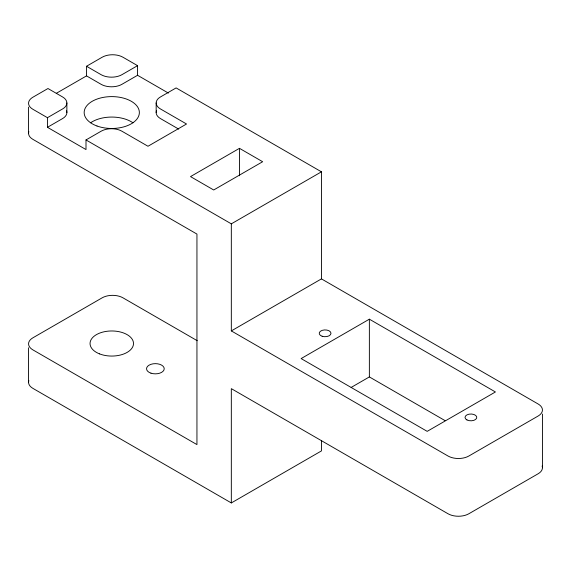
<?xml version="1.0" encoding="UTF-8"?>
<svg xmlns="http://www.w3.org/2000/svg" width="571" height="571" viewBox="0 0 571 571"><rect width="100%" height="100%" fill="white"/><g stroke="black" fill="none" stroke-linecap="round" stroke-linejoin="round"><path stroke-width="0.86" d="M28.55 382.342L28.55 347.782M28.55 133.329L28.55 107.098M66.871 102.951L66.871 112.573M156.168 112.573L156.168 102.951M56.322 93.316L86.521 75.886L86.521 66.265L102.145 57.243A14.732 8.508 0 0 1 122.979 57.243L137.568 65.658L137.568 75.286L168.402 93.087M47.45 117.69L62.553 108.968A14.732 8.508 0 0 0 62.553 96.934L47.971 88.519L32.868 97.234A14.732 8.508 0 0 0 32.868 109.268L47.45 117.69L47.45 127.312L86 149.566L86 139.945L101.103 131.223A14.732 8.508 0 0 1 121.937 131.223L147.982 146.255L186.531 124L160.487 108.968A14.732 8.508 0 0 1 160.487 96.934L176.111 87.913L321.444 171.821L321.444 278.884L538.132 403.99A14.732 8.508 0 0 1 538.132 416.023L468.855 456.015A14.732 8.508 0 0 1 448.021 456.015L231.326 330.909L231.326 223.846L86 139.945M137.568 65.658L121.937 74.68A14.732 8.508 0 0 1 101.103 74.68L86.521 66.265M47.45 127.312L62.553 118.59A14.732 8.508 0 0 0 66.557 110.831M137.568 75.286L121.937 84.308A14.732 8.508 0 0 1 101.103 84.308L86.521 75.886M239.47 148.332L190.514 176.596L213.704 189.986L262.653 161.721L239.47 148.332L239.47 175.754M231.326 223.846L321.444 171.821M231.326 330.909L321.444 278.884M369.366 319.182L301.124 358.581L427.187 431.355L495.421 391.963L369.366 319.182L369.366 376.924L445.002 420.591M351.165 387.431L369.366 376.924M28.864 380.6A14.732 8.508 0 0 0 32.868 388.351L231.326 502.937L321.444 450.912L321.444 440.362M178.716 129.117L160.487 118.59A14.732 8.508 0 0 1 156.483 110.831M197.223 340.694L122.979 297.834A14.732 8.508 0 0 0 102.145 297.834L32.868 337.832A14.732 8.508 0 0 0 32.868 349.859L196.945 444.595L196.945 234.074L32.868 139.338A14.732 8.508 0 0 1 28.864 131.587M542.45 414.039L542.45 467.749M231.326 502.937L231.326 388.651L448.021 513.757A14.732 8.508 0 0 0 468.855 513.757L538.132 473.766A14.732 8.508 0 0 0 542.136 466.007M90.603 122.779A27.586 15.931 0 0 1 132.964 122.794M322.151 336.255A5.896 3.405 0 0 0 330.994 333.307A5.896 3.405 0 0 0 322.151 330.366A5.896 3.405 0 0 0 322.151 336.255M466.971 419.942A5.896 3.405 0 0 0 476.664 418.108A5.896 3.405 0 0 0 469.062 414.175A5.896 3.405 0 0 0 466.971 419.942M99.518 353.877A21.727 12.548 0 0 0 133.443 344.463A21.727 12.548 0 0 0 102.359 332.208A21.727 12.548 0 0 0 99.518 353.877M150.958 373.163A8.843 5.103 0 0 0 164.22 368.745A8.843 5.103 0 0 0 150.958 364.327A8.843 5.103 0 0 0 150.958 373.163M97.013 126.005A27.594 15.931 0 0 0 139.338 113.186A27.594 15.931 0 0 0 98.94 98.433A27.594 15.931 0 0 0 97.013 126.005"/></g></svg>
